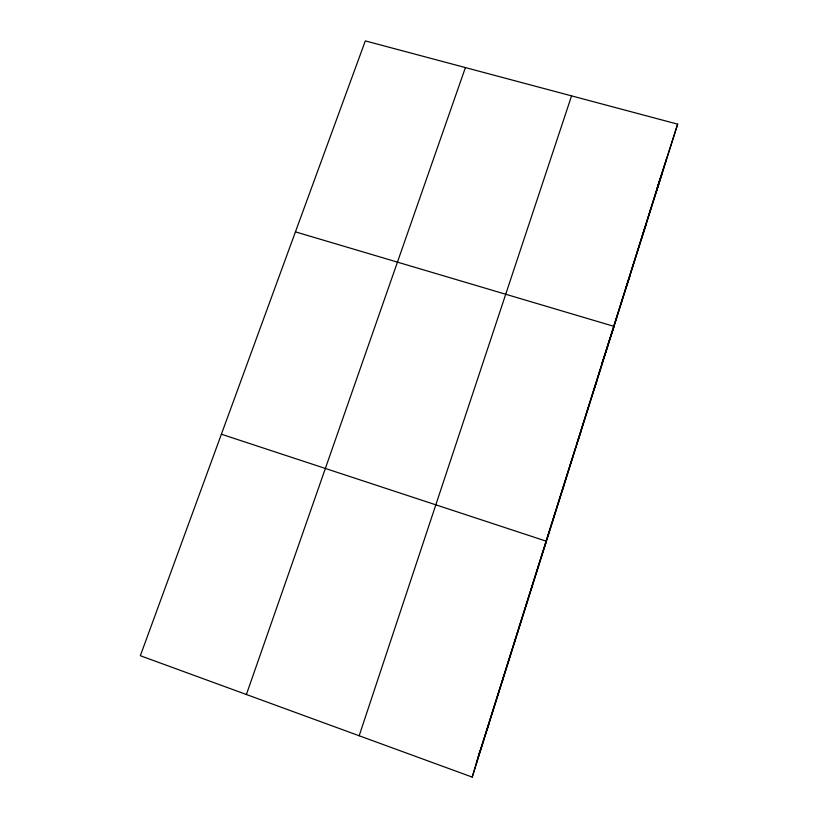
<?xml version="1.0" encoding="UTF-8"?>
<svg xmlns="http://www.w3.org/2000/svg" width="818" height="818" viewBox="0 0 818 818"><rect width="100%" height="100%" fill="white"/><g stroke="black" fill="none" stroke-linecap="round" stroke-linejoin="round"><path stroke-width="1.23" d="M517.324 633.745L517.61 632.416M502.477 680.903L503.397 677.58M487.446 728.685L489.011 723.316M472.211 777.1L677.662 124.152L365.319 40.9L140.338 655.719L472.211 777.1L477.957 757.795M479.941 751.098L478.264 756.742L661.261 175.256M476.393 763.03L576.036 446.403M576.414 445.207L666.363 159.357M656.649 189.623L677.662 124.152M656.701 190.389L662.11 173.59M641.506 238.703L646.322 223.764M626.077 287.711L630.3 274.684M601.813 363.918L603.776 357.865M604.175 356.648L614.032 326.382L295.441 231.872M594.563 387.875L597.518 378.867M359.174 735.76L571.567 95.87M578.449 439.072L580.749 432.16M562.099 491.015L563.714 486.281M246.392 694.502L465.411 67.577M544.706 545.974L546.424 541.24L221.392 434.225M531.649 587.805L531.966 587.191"/></g></svg>
